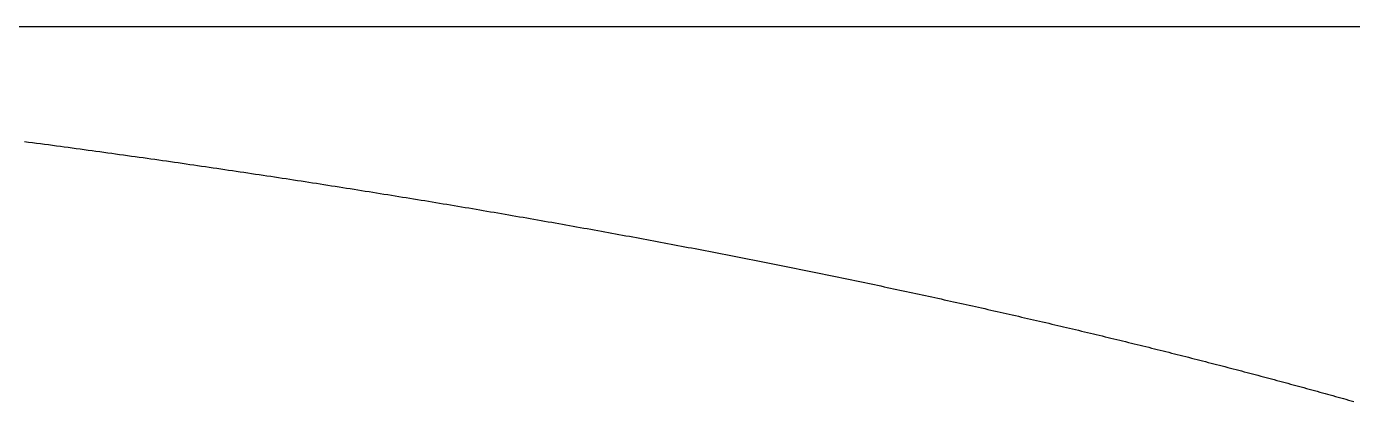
# Model space of a CAD drawing. Extents: x -14 to 315, y -179 to 16.
# Drawn here: x 29.72 to 51.74, y -119.73 to -113.5 of the extents above; entities that cross this region are included whole.
import ezdxf

# ---------------------------------------------------------------- set-up
doc = ezdxf.new("R2010")
doc.units = 0
doc.layers.add('BLACK', color=7, linetype='CONTINUOUS')

msp = doc.modelspace()

# ---------------------------------------------------------------- linework, layer by layer
at = {"layer": 'BLACK', "linetype": 'CONTINUOUS'}
for p, q in [((-2.25, -113.5), (61.75, -113.5)), ((29.691736, -115.409656), (29.757946, -115.418395)), ((29.757946, -115.418395), (29.824165, -115.427156)), ((29.824165, -115.427156), (29.890296, -115.435925)), ((29.890296, -115.435925), (29.956436, -115.444716)), ((29.956436, -115.444716), (30.022487, -115.453515)), ((30.022487, -115.453515), (30.088547, -115.462335)), ((30.088547, -115.462335), (30.154517, -115.471164)), ((30.154517, -115.471164), (30.220497, -115.480014)), ((30.220497, -115.480014), (30.286386, -115.488872)), ((30.286386, -115.488872), (30.352283, -115.497752)), ((30.352283, -115.497752), (30.41809, -115.506639)), ((30.41809, -115.506639), (30.483905, -115.515548)), ((30.483905, -115.515548), (30.549629, -115.524465)), ((30.549629, -115.524465), (30.615361, -115.533403)), ((30.615361, -115.533403), (30.681001, -115.542348)), ((30.681001, -115.542348), (30.746649, -115.551315)), ((30.746649, -115.551315), (30.812204, -115.56029)), ((30.812204, -115.56029), (30.877767, -115.569286)), ((30.877767, -115.569286), (30.943237, -115.578289)), ((30.943237, -115.578289), (31.008714, -115.587313)), ((31.008714, -115.587313), (31.074098, -115.596345)), ((31.074098, -115.596345), (31.139488, -115.605398)), ((31.139488, -115.605398), (31.204786, -115.614458)), ((31.204786, -115.614458), (31.270089, -115.62354)), ((31.270089, -115.62354), (31.335298, -115.632628)), ((31.335298, -115.632628), (31.400513, -115.641738)), ((31.400513, -115.641738), (31.465635, -115.650854)), ((31.465635, -115.650854), (31.530761, -115.659992)), ((31.530761, -115.659992), (31.595793, -115.669136)), ((31.595793, -115.669136), (31.66083, -115.678302)), ((31.66083, -115.678302), (31.725772, -115.687474)), ((31.725772, -115.687474), (31.790719, -115.696667)), ((31.790719, -115.696667), (31.85557, -115.705867)), ((31.85557, -115.705867), (31.920426, -115.715088)), ((31.920426, -115.715088), (31.985187, -115.724315)), ((31.985187, -115.724315), (32.049951, -115.733563)), ((32.049951, -115.733563), (32.114619, -115.742818)), ((32.114619, -115.742818), (32.179291, -115.752093)), ((32.179291, -115.752093), (32.243867, -115.761375)), ((32.243867, -115.761375), (32.308446, -115.770678)), ((32.308446, -115.770678), (32.372929, -115.779987)), ((32.372929, -115.779987), (32.437414, -115.789316)), ((32.437414, -115.789316), (32.501802, -115.798652)), ((32.501802, -115.798652), (32.566193, -115.808008)), ((32.566193, -115.808008), (32.630487, -115.817371)), ((32.630487, -115.817371), (32.694783, -115.826754)), ((32.694783, -115.826754), (32.758982, -115.836143)), ((32.758982, -115.836143), (32.823182, -115.845553)), ((32.823182, -115.845553), (32.887285, -115.854968)), ((32.887285, -115.854968), (32.951389, -115.864404)), ((32.951389, -115.864404), (33.015395, -115.873846)), ((33.015395, -115.873846), (33.079402, -115.883308)), ((33.079402, -115.883308), (33.143311, -115.892776)), ((33.143311, -115.892776), (33.207221, -115.902264)), ((33.207221, -115.902264), (33.271032, -115.911758)), ((33.271032, -115.911758), (33.334844, -115.921272)), ((33.334844, -115.921272), (33.398557, -115.930791)), ((33.398557, -115.930791), (33.462269, -115.940331)), ((33.462269, -115.940331), (33.525883, -115.949877)), ((33.525883, -115.949877), (33.589497, -115.959442)), ((33.589497, -115.959442), (33.653011, -115.969013)), ((33.653011, -115.969013), (33.716525, -115.978604)), ((33.716525, -115.978604), (33.779939, -115.9882)), ((33.779939, -115.9882), (33.843352, -115.997816)), ((33.843352, -115.997816), (33.906665, -116.007438)), ((33.906665, -116.007438), (33.969977, -116.017079)), ((33.969977, -116.017079), (34.03319, -116.026726)), ((34.03319, -116.026726), (34.0964, -116.036392)), ((34.0964, -116.036392), (34.15951, -116.046064)), ((34.15951, -116.046064), (34.222619, -116.055755)), ((34.222619, -116.055755), (34.285626, -116.065452)), ((34.285626, -116.065452), (34.348632, -116.075168)), ((34.348632, -116.075168), (34.411537, -116.084889)), ((34.411537, -116.084889), (34.47444, -116.094629)), ((34.47444, -116.094629), (34.537241, -116.104375)), ((34.537241, -116.104375), (34.60004, -116.11414)), ((34.60004, -116.11414), (34.662737, -116.12391)), ((34.662737, -116.12391), (34.725432, -116.133699)), ((34.725432, -116.133699), (34.788024, -116.143493)), ((34.788024, -116.143493), (34.850614, -116.153307)), ((34.850614, -116.153307), (34.913102, -116.163125)), ((34.913102, -116.163125), (34.975586, -116.172963)), ((34.975586, -116.172963), (35.037969, -116.182805)), ((35.037969, -116.182805), (35.100347, -116.192666)), ((35.100347, -116.192666), (35.162624, -116.202532)), ((35.162624, -116.202532), (35.224896, -116.212418)), ((35.224896, -116.212418), (35.287066, -116.222307)), ((35.287066, -116.222307), (35.349232, -116.232216)), ((35.349232, -116.232216), (35.411295, -116.242129)), ((35.411295, -116.242129), (35.473353, -116.252061)), ((35.473353, -116.252061), (35.535308, -116.261998)), ((35.535308, -116.261998), (35.597259, -116.271953)), ((35.597259, -116.271953), (35.659107, -116.281913)), ((35.659107, -116.281913), (35.720949, -116.291892)), ((35.720949, -116.291892), (35.782688, -116.301874)), ((35.782688, -116.301874), (35.844422, -116.311876)), ((35.844422, -116.311876), (35.906053, -116.321882)), ((35.906053, -116.321882), (35.967677, -116.331907)), ((35.967677, -116.331907), (36.029199, -116.341935)), ((36.029199, -116.341935), (36.090714, -116.351983)), ((36.090714, -116.351983), (36.152126, -116.362034)), ((36.152126, -116.362034), (36.213531, -116.372104)), ((36.213531, -116.372104), (36.274832, -116.382177)), ((36.274832, -116.382177), (36.336127, -116.39227)), ((36.336127, -116.39227), (36.397318, -116.402366)), ((36.397318, -116.402366), (36.458503, -116.412481)), ((36.458503, -116.412481), (36.519583, -116.422599)), ((36.519583, -116.422599), (36.580656, -116.432737)), ((36.580656, -116.432737), (36.641625, -116.442877)), ((36.641625, -116.442877), (36.702586, -116.453036)), ((36.702586, -116.453036), (36.763443, -116.463198)), ((36.763443, -116.463198), (36.824293, -116.47338)), ((36.824293, -116.47338), (36.885037, -116.483564)), ((36.885037, -116.483564), (36.945775, -116.493767)), ((36.945775, -116.493767), (37.006407, -116.503973)), ((37.006407, -116.503973), (37.067031, -116.514197)), ((37.067031, -116.514197), (37.127551, -116.524425)), ((37.127551, -116.524425), (37.188062, -116.534671)), ((37.188062, -116.534671), (37.248468, -116.54492)), ((37.248468, -116.54492), (37.308866, -116.555188)), ((37.308866, -116.555188), (37.369159, -116.565458)), ((37.369159, -116.565458), (37.429443, -116.575747)), ((37.429443, -116.575747), (37.489621, -116.586038)), ((37.489621, -116.586038), (37.549791, -116.596348)), ((37.549791, -116.596348), (37.609855, -116.60666)), ((37.609855, -116.60666), (37.66991, -116.616992)), ((37.66991, -116.616992), (37.72986, -116.627325)), ((37.72986, -116.627325), (37.7898, -116.637677)), ((37.7898, -116.637677), (37.849635, -116.648031)), ((37.849635, -116.648031), (37.90946, -116.658403)), ((37.90946, -116.658403), (37.969179, -116.668778)), ((37.969179, -116.668778), (38.028889, -116.679171)), ((38.028889, -116.679171), (38.088492, -116.689567)), ((38.088492, -116.689567), (38.148086, -116.69998)), ((38.148086, -116.69998), (38.207573, -116.710396)), ((38.207573, -116.710396), (38.26705, -116.72083)), ((38.26705, -116.72083), (38.326422, -116.731266)), ((38.326422, -116.731266), (38.385782, -116.74172)), ((38.385782, -116.74172), (38.445037, -116.752176)), ((38.445037, -116.752176), (38.504281, -116.76265)), ((38.504281, -116.76265), (38.563419, -116.773126)), ((38.563419, -116.773126), (38.622545, -116.783621)), ((38.622545, -116.783621), (38.681566, -116.794117)), ((38.681566, -116.794117), (38.740575, -116.804631)), ((38.740575, -116.804631), (38.799478, -116.815146)), ((38.799478, -116.815146), (38.858369, -116.82568)), ((38.858369, -116.82568), (38.917155, -116.836215)), ((38.917155, -116.836215), (38.975928, -116.846769)), ((38.975928, -116.846769), (39.034595, -116.857323)), ((39.034595, -116.857323), (39.09325, -116.867896)), ((39.09325, -116.867896), (39.151799, -116.87847)), ((39.151799, -116.87847), (39.210335, -116.889062)), ((39.210335, -116.889062), (39.268766, -116.899656)), ((39.268766, -116.899656), (39.327183, -116.910267)), ((39.327183, -116.910267), (39.385494, -116.920879)), ((39.385494, -116.920879), (39.443793, -116.93151)), ((39.443793, -116.93151), (39.501985, -116.942141)), ((39.501985, -116.942141), (39.560164, -116.95279)), ((39.560164, -116.95279), (39.618237, -116.96344)), ((39.618237, -116.96344), (39.676296, -116.974109)), ((39.676296, -116.974109), (39.734249, -116.984778)), ((39.734249, -116.984778), (39.792189, -116.995464)), ((39.792189, -116.995464), (39.850022, -117.006152)), ((39.850022, -117.006152), (39.907841, -117.016857)), ((39.907841, -117.016857), (39.965554, -117.027563)), ((39.965554, -117.027563), (40.023253, -117.038287)), ((40.023253, -117.038287), (40.080846, -117.049011)), ((40.080846, -117.049011), (40.138425, -117.059754)), ((40.138425, -117.059754), (40.195896, -117.070496)), ((40.195896, -117.070496), (40.253354, -117.081257)), ((40.253354, -117.081257), (40.310705, -117.092017)), ((40.310705, -117.092017), (40.368042, -117.102796)), ((40.368042, -117.102796), (40.425272, -117.113574)), ((40.425272, -117.113574), (40.482488, -117.124371)), ((40.482488, -117.124371), (40.539596, -117.135167)), ((40.539596, -117.135167), (40.59669, -117.145982)), ((40.59669, -117.145982), (40.653677, -117.156796)), ((40.653677, -117.156796), (40.71065, -117.167628)), ((40.71065, -117.167628), (40.767515, -117.17846)), ((40.767515, -117.17846), (40.824366, -117.189309)), ((40.824366, -117.189309), (40.88111, -117.200159)), ((40.88111, -117.200159), (40.937838, -117.211026)), ((40.937838, -117.211026), (40.99446, -117.221893)), ((40.99446, -117.221893), (41.051066, -117.232777)), ((41.051066, -117.232777), (41.107565, -117.243661)), ((41.107565, -117.243661), (41.164049, -117.254562)), ((41.164049, -117.254562), (41.220426, -117.265464)), ((41.220426, -117.265464), (41.276787, -117.276382)), ((41.276787, -117.276382), (41.333041, -117.287301)), ((41.333041, -117.287301), (41.38928, -117.298236)), ((41.38928, -117.298236), (41.445411, -117.309172)), ((41.445411, -117.309172), (41.501526, -117.320124)), ((41.501526, -117.320124), (41.557535, -117.331076)), ((41.557535, -117.331076), (41.613527, -117.342045)), ((41.613527, -117.342045), (41.669412, -117.353014)), ((41.669412, -117.353014), (41.725281, -117.364)), ((41.725281, -117.364), (41.781043, -117.374985)), ((41.781043, -117.374985), (41.836789, -117.385988)), ((41.836789, -117.385988), (41.892427, -117.39699)), ((41.892427, -117.39699), (41.948049, -117.408009)), ((41.948049, -117.408009), (42.003564, -117.419027)), ((42.003564, -117.419027), (42.059062, -117.430062)), ((42.059062, -117.430062), (42.114453, -117.441096)), ((42.114453, -117.441096), (42.169827, -117.452147)), ((42.169827, -117.452147), (42.225095, -117.463198)), ((42.225095, -117.463198), (42.280345, -117.474265)), ((42.280345, -117.474265), (42.335488, -117.485332)), ((42.335488, -117.485332), (42.390614, -117.496415)), ((42.390614, -117.496415), (42.445633, -117.507497)), ((42.445633, -117.507497), (42.500634, -117.518597)), ((42.500634, -117.518597), (42.555529, -117.529695)), ((42.555529, -117.529695), (42.610406, -117.54081)), ((42.610406, -117.54081), (42.665176, -117.551923)), ((42.665176, -117.551923), (42.719929, -117.563054)), ((42.719929, -117.563054), (42.774574, -117.574183)), ((42.774574, -117.574183), (42.829202, -117.585329)), ((42.829202, -117.585329), (42.883723, -117.596474)), ((42.883723, -117.596474), (42.938226, -117.607635)), ((42.938226, -117.607635), (42.992622, -117.618795)), ((42.992622, -117.618795), (43.047, -117.629972)), ((43.047, -117.629972), (43.101271, -117.641147)), ((43.101271, -117.641147), (43.155524, -117.652339)), ((43.155524, -117.652339), (43.20967, -117.663529)), ((43.20967, -117.663529), (43.263798, -117.674736)), ((43.263798, -117.674736), (43.317819, -117.685942)), ((43.317819, -117.685942), (43.371821, -117.697164)), ((43.371821, -117.697164), (43.425717, -117.708384)), ((43.425717, -117.708384), (43.479594, -117.719621)), ((43.479594, -117.719621), (43.533365, -117.730856)), ((43.533365, -117.730856), (43.587116, -117.742107)), ((43.587116, -117.742107), (43.640761, -117.753357)), ((43.640761, -117.753357), (43.694387, -117.764623)), ((43.694387, -117.764623), (43.747907, -117.775887)), ((43.747907, -117.775887), (43.801407, -117.787167)), ((43.801407, -117.787167), (43.854801, -117.798446)), ((43.854801, -117.798446), (43.908176, -117.809741)), ((43.908176, -117.809741), (43.961444, -117.821034)), ((43.961444, -117.821034), (44.014693, -117.832343)), ((44.014693, -117.832343), (44.067835, -117.843651)), ((44.067835, -117.843651), (44.120958, -117.854974)), ((44.120958, -117.854974), (44.173975, -117.866295)), ((44.173975, -117.866295), (44.226971, -117.877633)), ((44.226971, -117.877633), (44.279862, -117.888968)), ((44.279862, -117.888968), (44.332733, -117.90032)), ((44.332733, -117.90032), (44.385498, -117.911669)), ((44.385498, -117.911669), (44.438243, -117.923035)), ((44.438243, -117.923035), (44.490881, -117.934398)), ((44.490881, -117.934398), (44.5435, -117.945777)), ((44.5435, -117.945777), (44.596013, -117.957154)), ((44.596013, -117.957154), (44.648505, -117.968546)), ((44.648505, -117.968546), (44.700891, -117.979937)), ((44.700891, -117.979937), (44.753257, -117.991343)), ((44.753257, -117.991343), (44.805518, -118.002747)), ((44.805518, -118.002747), (44.857757, -118.014167)), ((44.857757, -118.014167), (44.909891, -118.025584)), ((44.909891, -118.025584), (44.962005, -118.037017)), ((44.962005, -118.037017), (45.014012, -118.048448)), ((45.014012, -118.048448), (45.065999, -118.059895)), ((45.065999, -118.059895), (45.11788, -118.071338)), ((45.11788, -118.071338), (45.169741, -118.082798)), ((45.169741, -118.082798), (45.221496, -118.094255)), ((45.221496, -118.094255), (45.27323, -118.105727)), ((45.27323, -118.105727), (45.324858, -118.117197)), ((45.324858, -118.117197), (45.376465, -118.128683)), ((45.376465, -118.128683), (45.427967, -118.140165)), ((45.427967, -118.140165), (45.479448, -118.151664)), ((45.479448, -118.151664), (45.530823, -118.163159)), ((45.530823, -118.163159), (45.582177, -118.17467)), ((45.582177, -118.17467), (45.633426, -118.186179)), ((45.633426, -118.186179), (45.684654, -118.197702)), ((45.684654, -118.197702), (45.735776, -118.209223)), ((45.735776, -118.209223), (45.786877, -118.22076)), ((45.786877, -118.22076), (45.837873, -118.232293)), ((45.837873, -118.232293), (45.888847, -118.243841)), ((45.888847, -118.243841), (45.939716, -118.255387)), ((45.939716, -118.255387), (45.990563, -118.266948)), ((45.990563, -118.266948), (46.041306, -118.278506)), ((46.041306, -118.278506), (46.092026, -118.290079)), ((46.092026, -118.290079), (46.142642, -118.301649)), ((46.142642, -118.301649), (46.193236, -118.313235)), ((46.193236, -118.313235), (46.243725, -118.324817)), ((46.243725, -118.324817), (46.294192, -118.336415)), ((46.294192, -118.336415), (46.344555, -118.348009)), ((46.344555, -118.348009), (46.394895, -118.359618)), ((46.394895, -118.359618), (46.445131, -118.371224)), ((46.445131, -118.371224), (46.495344, -118.382846)), ((46.495344, -118.382846), (46.545453, -118.394463)), ((46.545453, -118.394463), (46.59554, -118.406096)), ((46.59554, -118.406096), (46.645523, -118.417726)), ((46.645523, -118.417726), (46.695482, -118.429371)), ((46.695482, -118.429371), (46.745338, -118.441012)), ((46.745338, -118.441012), (46.795171, -118.452668)), ((46.795171, -118.452668), (46.844901, -118.464321)), ((46.844901, -118.464321), (46.894607, -118.475988)), ((46.894607, -118.475988), (46.944209, -118.487652)), ((46.944209, -118.487652), (46.993789, -118.499331)), ((46.993789, -118.499331), (47.043265, -118.511007)), ((47.043265, -118.511007), (47.092718, -118.522697)), ((47.092718, -118.522697), (47.142067, -118.534384)), ((47.142067, -118.534384), (47.191393, -118.546085)), ((47.191393, -118.546085), (47.240616, -118.557783)), ((47.240616, -118.557783), (47.289815, -118.569495)), ((47.289815, -118.569495), (47.338911, -118.581204)), ((47.338911, -118.581204), (47.387984, -118.592928)), ((47.387984, -118.592928), (47.436953, -118.604647)), ((47.436953, -118.604647), (47.485899, -118.616382)), ((47.485899, -118.616382), (47.534742, -118.628112)), ((47.534742, -118.628112), (47.583561, -118.639858)), ((47.583561, -118.639858), (47.632277, -118.651599)), ((47.632277, -118.651599), (47.68097, -118.663355)), ((47.68097, -118.663355), (47.72956, -118.675107)), ((47.72956, -118.675107), (47.778126, -118.686873)), ((47.778126, -118.686873), (47.826589, -118.698636)), ((47.826589, -118.698636), (47.875029, -118.710413)), ((47.875029, -118.710413), (47.923365, -118.722186)), ((47.923365, -118.722186), (47.971678, -118.733973)), ((47.971678, -118.733973), (48.019889, -118.745756)), ((48.019889, -118.745756), (48.068075, -118.757554)), ((48.068075, -118.757554), (48.116159, -118.769348)), ((48.116159, -118.769348), (48.164219, -118.781156)), ((48.164219, -118.781156), (48.212177, -118.79296)), ((48.212177, -118.79296), (48.26011, -118.804778)), ((48.26011, -118.804778), (48.307942, -118.816592)), ((48.307942, -118.816592), (48.355749, -118.82842)), ((48.355749, -118.82842), (48.403454, -118.840244)), ((48.403454, -118.840244), (48.451135, -118.852083)), ((48.451135, -118.852083), (48.498714, -118.863916)), ((48.498714, -118.863916), (48.546268, -118.875765)), ((48.546268, -118.875765), (48.593721, -118.887608)), ((48.593721, -118.887608), (48.641149, -118.899467)), ((48.641149, -118.899467), (48.688476, -118.91132)), ((48.688476, -118.91132), (48.735778, -118.923188)), ((48.735778, -118.923188), (48.782978, -118.935051)), ((48.782978, -118.935051), (48.830154, -118.946928)), ((48.830154, -118.946928), (48.877229, -118.958801)), ((48.877229, -118.958801), (48.924279, -118.970688)), ((48.924279, -118.970688), (48.971227, -118.98257)), ((48.971227, -118.98257), (49.018151, -118.994466)), ((49.018151, -118.994466), (49.064974, -119.006358)), ((49.064974, -119.006358), (49.111772, -119.018263)), ((49.111772, -119.018263), (49.158468, -119.030164)), ((49.158468, -119.030164), (49.20514, -119.042079)), ((49.20514, -119.042079), (49.251712, -119.053989)), ((49.251712, -119.053989), (49.298258, -119.065914)), ((49.298258, -119.065914), (49.344703, -119.077833)), ((49.344703, -119.077833), (49.391123, -119.089766)), ((49.391123, -119.089766), (49.437443, -119.101694)), ((49.437443, -119.101694), (49.483738, -119.113637)), ((49.483738, -119.113637), (49.529932, -119.125574)), ((49.529932, -119.125574), (49.576101, -119.137525)), ((49.576101, -119.137525), (49.622169, -119.149471)), ((49.622169, -119.149471), (49.668213, -119.161431)), ((49.668213, -119.161431), (49.714156, -119.173386)), ((49.714156, -119.173386), (49.760074, -119.185355)), ((49.760074, -119.185355), (49.805892, -119.197319)), ((49.805892, -119.197319), (49.851684, -119.209296)), ((49.851684, -119.209296), (49.897377, -119.221268)), ((49.897377, -119.221268), (49.943044, -119.233255)), ((49.943044, -119.233255), (49.988612, -119.245235)), ((49.988612, -119.245235), (50.034153, -119.25723)), ((50.034153, -119.25723), (50.079596, -119.269219)), ((50.079596, -119.269219), (50.125012, -119.281222)), ((50.125012, -119.281222), (50.17033, -119.29322)), ((50.17033, -119.29322), (50.215621, -119.305231)), ((50.215621, -119.305231), (50.260814, -119.317237)), ((50.260814, -119.317237), (50.30598, -119.329257)), ((50.30598, -119.329257), (50.351048, -119.341271)), ((50.351048, -119.341271), (50.396089, -119.353299)), ((50.396089, -119.353299), (50.441032, -119.365321)), ((50.441032, -119.365321), (50.485949, -119.377357)), ((50.485949, -119.377357), (50.530767, -119.389387)), ((50.530767, -119.389387), (50.575559, -119.401431)), ((50.575559, -119.401431), (50.620252, -119.41347)), ((50.620252, -119.41347), (50.664919, -119.425521)), ((50.664919, -119.425521), (50.709488, -119.437568)), ((50.709488, -119.437568), (50.754031, -119.449627)), ((50.754031, -119.449627), (50.798476, -119.461681)), ((50.798476, -119.461681), (50.842894, -119.473749)), ((50.842894, -119.473749), (50.887214, -119.48581)), ((50.887214, -119.48581), (50.931508, -119.497886)), ((50.931508, -119.497886), (50.975704, -119.509955)), ((50.975704, -119.509955), (51.019874, -119.522038)), ((51.019874, -119.522038), (51.063946, -119.534115)), ((51.063946, -119.534115), (51.107991, -119.546205)), ((51.107991, -119.546205), (51.151939, -119.558289)), ((51.151939, -119.558289), (51.19586, -119.570387)), ((51.19586, -119.570387), (51.239684, -119.582479)), ((51.239684, -119.582479), (51.283482, -119.594584)), ((51.283482, -119.594584), (51.327182, -119.606683)), ((51.327182, -119.606683), (51.370855, -119.618796)), ((51.370855, -119.618796), (51.414432, -119.630902)), ((51.414432, -119.630902), (51.457982, -119.643022)), ((51.457982, -119.643022), (51.501434, -119.655135)), ((51.501434, -119.655135), (51.544861, -119.667262)), ((51.544861, -119.667262), (51.58819, -119.679383)), ((51.58819, -119.679383), (51.631492, -119.691517)), ((51.631492, -119.691517), (51.674698, -119.703644)), ((51.674698, -119.703644), (51.717878, -119.715785)), ((51.717878, -119.715785), (51.76096, -119.72792))]:
    msp.add_line(p, q, dxfattribs=at)

doc.saveas('drawing.dxf')
